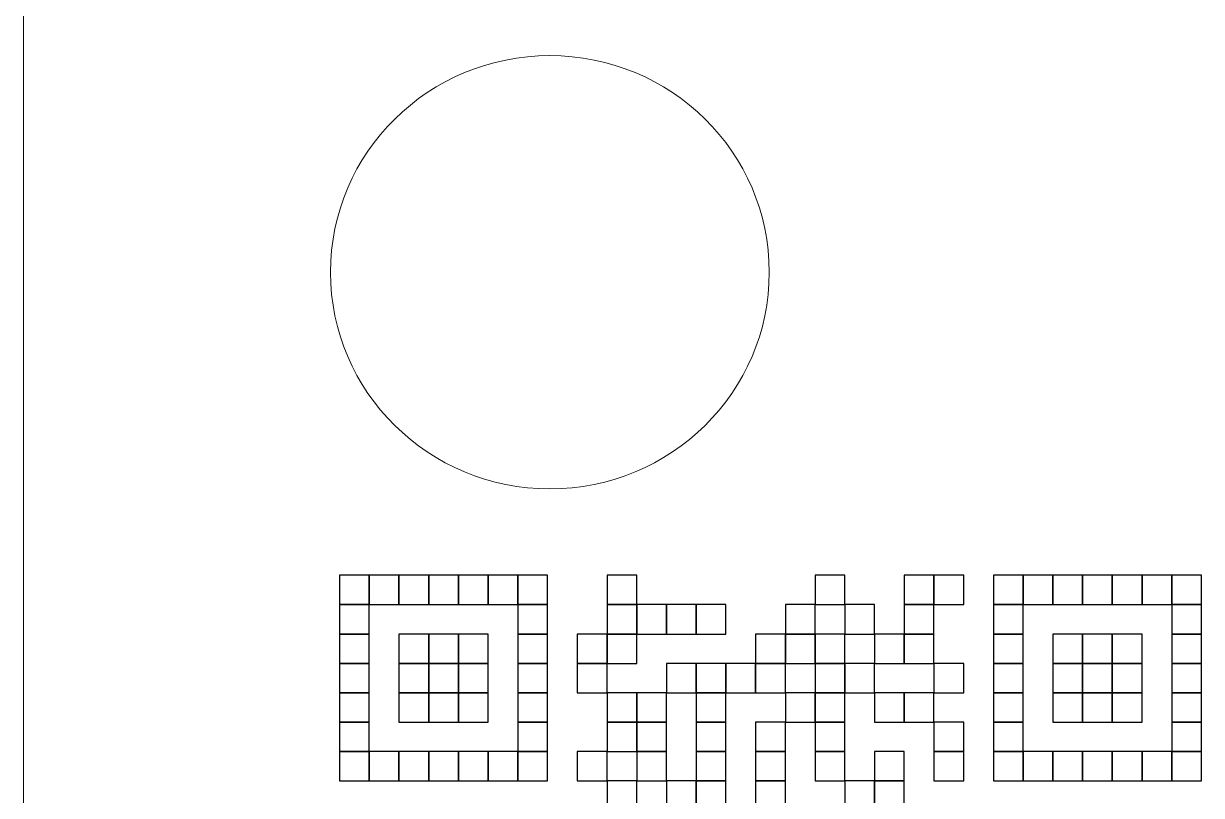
# Model space of a CAD drawing. Header units: millimetres. Extents: x -62 to 62, y -18 to 18.
# Drawn here: x -61.75 to -48.16, y -7.87 to 1.04 of the extents above; entities that cross this region are included whole.
import ezdxf
from ezdxf.lldxf.tags import DXFTag

# ---------------------------------------------------------------- set-up
doc = ezdxf.new("R2010")
doc.units = ezdxf.units.MM
doc.header["$MEASUREMENT"] = 0
doc.layers.add('Layer 1', color=7, linetype='Continuous')
tags = doc.linetypes.add('New Line32', pattern=[0.2, 0.1, -0.1]).pattern_tags.tags
tags[6:7] = [DXFTag(74, 4), DXFTag(75, 0), DXFTag(340, '0'), DXFTag(46, 1.0), DXFTag(50, 0.0), DXFTag(44, 0.0), DXFTag(45, 0.0)]
tags[4:5] = [DXFTag(74, 4), DXFTag(75, 0), DXFTag(340, '0'), DXFTag(46, 1.0), DXFTag(50, 0.0), DXFTag(44, 0.0), DXFTag(45, 0.0)]
tags = doc.linetypes.add('New Line44', pattern=[0.2, 0.1, -0.1]).pattern_tags.tags
tags[6:7] = [DXFTag(74, 4), DXFTag(75, 0), DXFTag(340, '0'), DXFTag(46, 1.0), DXFTag(50, 0.0), DXFTag(44, 0.0), DXFTag(45, 0.0)]
tags[4:5] = [DXFTag(74, 4), DXFTag(75, 0), DXFTag(340, '0'), DXFTag(46, 1.0), DXFTag(50, 0.0), DXFTag(44, 0.0), DXFTag(45, 0.0)]

msp = doc.modelspace()

# ---------------------------------------------------------------- linework, layer by layer
at = {"layer": 'Layer 1', "color": 1, "linetype": 'New Line44', "lineweight": 5}
msp.add_open_spline([(-61.7499, 7.673), (-61.7499, 7.673), (-61.7499, -17.0005), (-61.7499, -17.0005)], degree=3, dxfattribs=at)
at = {"layer": 'Layer 1', "color": 1, "linetype": 'New Line32', "lineweight": 5}
msp.add_open_spline([(-53.1436, -1.8274), (-53.1436, -0.4459), (-54.2771, 0.6738), (-55.6755, 0.6738), (-55.6755, 0.6738), (-57.0738, 0.6738), (-58.2074, -0.4459), (-58.2074, -1.8274), (-58.2074, -1.8274), (-58.2074, -3.2088), (-57.0738, -4.3286), (-55.6755, -4.3286), (-55.6755, -4.3286), (-54.2771, -4.3286), (-53.1436, -3.2088), (-53.1436, -1.8274)], degree=3, knots=[0, 0, 0, 0, 0.2, 0.2, 0.2, 0.2, 0.4, 0.4, 0.4, 0.4, 0.6, 0.6, 0.6, 0.6, 1, 1, 1, 1], dxfattribs=at)
at = {"layer": 'Layer 1'}
for points in [[(-58.1034, -5.3254), (-58.1034, -5.3254), (-57.7603, -5.3254), (-57.7603, -5.3254), (-57.7603, -5.3254), (-57.7603, -5.3254), (-57.7603, -5.6644), (-57.7603, -5.6644), (-57.7603, -5.6644), (-57.7603, -5.6644), (-58.1034, -5.6644), (-58.1034, -5.6644), (-58.1034, -5.6644), (-58.1034, -5.6644), (-58.1034, -5.3254), (-58.1034, -5.3254)], [(-57.7603, -5.3254), (-57.7603, -5.3254), (-57.4174, -5.3254), (-57.4174, -5.3254), (-57.4174, -5.3254), (-57.4174, -5.3254), (-57.4174, -5.6644), (-57.4174, -5.6644), (-57.4174, -5.6644), (-57.4174, -5.6644), (-57.7603, -5.6644), (-57.7603, -5.6644), (-57.7603, -5.6644), (-57.7603, -5.6644), (-57.7603, -5.3254), (-57.7603, -5.3254)], [(-57.4174, -5.3254), (-57.4174, -5.3254), (-57.0744, -5.3254), (-57.0744, -5.3254), (-57.0744, -5.3254), (-57.0744, -5.3254), (-57.0744, -5.6644), (-57.0744, -5.6644), (-57.0744, -5.6644), (-57.0744, -5.6644), (-57.4174, -5.6644), (-57.4174, -5.6644), (-57.4174, -5.6644), (-57.4174, -5.6644), (-57.4174, -5.3254), (-57.4174, -5.3254)], [(-57.0744, -5.3254), (-57.0744, -5.3254), (-56.7314, -5.3254), (-56.7314, -5.3254), (-56.7314, -5.3254), (-56.7314, -5.3254), (-56.7314, -5.6644), (-56.7314, -5.6644), (-56.7314, -5.6644), (-56.7314, -5.6644), (-57.0744, -5.6644), (-57.0744, -5.6644), (-57.0744, -5.6644), (-57.0744, -5.6644), (-57.0744, -5.3254), (-57.0744, -5.3254)], [(-56.7314, -5.3254), (-56.7314, -5.3254), (-56.3883, -5.3254), (-56.3883, -5.3254), (-56.3883, -5.3254), (-56.3883, -5.3254), (-56.3883, -5.6644), (-56.3883, -5.6644), (-56.3883, -5.6644), (-56.3883, -5.6644), (-56.7314, -5.6644), (-56.7314, -5.6644), (-56.7314, -5.6644), (-56.7314, -5.6644), (-56.7314, -5.3254), (-56.7314, -5.3254)], [(-56.3883, -5.3254), (-56.3883, -5.3254), (-56.0453, -5.3254), (-56.0453, -5.3254), (-56.0453, -5.3254), (-56.0453, -5.3254), (-56.0453, -5.6644), (-56.0453, -5.6644), (-56.0453, -5.6644), (-56.0453, -5.6644), (-56.3883, -5.6644), (-56.3883, -5.6644), (-56.3883, -5.6644), (-56.3883, -5.6644), (-56.3883, -5.3254), (-56.3883, -5.3254)], [(-56.0453, -5.3254), (-56.0453, -5.3254), (-55.7023, -5.3254), (-55.7023, -5.3254), (-55.7023, -5.3254), (-55.7023, -5.3254), (-55.7023, -5.6644), (-55.7023, -5.6644), (-55.7023, -5.6644), (-55.7023, -5.6644), (-56.0453, -5.6644), (-56.0453, -5.6644), (-56.0453, -5.6644), (-56.0453, -5.6644), (-56.0453, -5.3254), (-56.0453, -5.3254)], [(-55.0163, -5.3254), (-55.0163, -5.3254), (-54.6732, -5.3254), (-54.6732, -5.3254), (-54.6732, -5.3254), (-54.6732, -5.3254), (-54.6732, -5.6644), (-54.6732, -5.6644), (-54.6732, -5.6644), (-54.6732, -5.6644), (-55.0163, -5.6644), (-55.0163, -5.6644), (-55.0163, -5.6644), (-55.0163, -5.6644), (-55.0163, -5.3254), (-55.0163, -5.3254)], [(-52.6151, -5.3254), (-52.6151, -5.3254), (-52.2721, -5.3254), (-52.2721, -5.3254), (-52.2721, -5.3254), (-52.2721, -5.3254), (-52.2721, -5.6644), (-52.2721, -5.6644), (-52.2721, -5.6644), (-52.2721, -5.6644), (-52.6151, -5.6644), (-52.6151, -5.6644), (-52.6151, -5.6644), (-52.6151, -5.6644), (-52.6151, -5.3254), (-52.6151, -5.3254)], [(-51.5861, -5.3254), (-51.5861, -5.3254), (-51.2431, -5.3254), (-51.2431, -5.3254), (-51.2431, -5.3254), (-51.2431, -5.3254), (-51.2431, -5.6644), (-51.2431, -5.6644), (-51.2431, -5.6644), (-51.2431, -5.6644), (-51.5861, -5.6644), (-51.5861, -5.6644), (-51.5861, -5.6644), (-51.5861, -5.6644), (-51.5861, -5.3254), (-51.5861, -5.3254)], [(-51.2431, -5.3254), (-51.2431, -5.3254), (-50.9, -5.3254), (-50.9, -5.3254), (-50.9, -5.3254), (-50.9, -5.3254), (-50.9, -5.6644), (-50.9, -5.6644), (-50.9, -5.6644), (-50.9, -5.6644), (-51.2431, -5.6644), (-51.2431, -5.6644), (-51.2431, -5.6644), (-51.2431, -5.6644), (-51.2431, -5.3254), (-51.2431, -5.3254)], [(-50.5571, -5.3254), (-50.5571, -5.3254), (-50.214, -5.3254), (-50.214, -5.3254), (-50.214, -5.3254), (-50.214, -5.3254), (-50.214, -5.6644), (-50.214, -5.6644), (-50.214, -5.6644), (-50.214, -5.6644), (-50.5571, -5.6644), (-50.5571, -5.6644), (-50.5571, -5.6644), (-50.5571, -5.6644), (-50.5571, -5.3254), (-50.5571, -5.3254)], [(-50.214, -5.3254), (-50.214, -5.3254), (-49.8711, -5.3254), (-49.8711, -5.3254), (-49.8711, -5.3254), (-49.8711, -5.3254), (-49.8711, -5.6644), (-49.8711, -5.6644), (-49.8711, -5.6644), (-49.8711, -5.6644), (-50.214, -5.6644), (-50.214, -5.6644), (-50.214, -5.6644), (-50.214, -5.6644), (-50.214, -5.3254), (-50.214, -5.3254)], [(-49.8711, -5.3254), (-49.8711, -5.3254), (-49.5281, -5.3254), (-49.5281, -5.3254), (-49.5281, -5.3254), (-49.5281, -5.3254), (-49.5281, -5.6644), (-49.5281, -5.6644), (-49.5281, -5.6644), (-49.5281, -5.6644), (-49.8711, -5.6644), (-49.8711, -5.6644), (-49.8711, -5.6644), (-49.8711, -5.6644), (-49.8711, -5.3254), (-49.8711, -5.3254)], [(-49.5281, -5.3254), (-49.5281, -5.3254), (-49.185, -5.3254), (-49.185, -5.3254), (-49.185, -5.3254), (-49.185, -5.3254), (-49.185, -5.6644), (-49.185, -5.6644), (-49.185, -5.6644), (-49.185, -5.6644), (-49.5281, -5.6644), (-49.5281, -5.6644), (-49.5281, -5.6644), (-49.5281, -5.6644), (-49.5281, -5.3254), (-49.5281, -5.3254)], [(-49.185, -5.3254), (-49.185, -5.3254), (-48.842, -5.3254), (-48.842, -5.3254), (-48.842, -5.3254), (-48.842, -5.3254), (-48.842, -5.6644), (-48.842, -5.6644), (-48.842, -5.6644), (-48.842, -5.6644), (-49.185, -5.6644), (-49.185, -5.6644), (-49.185, -5.6644), (-49.185, -5.6644), (-49.185, -5.3254), (-49.185, -5.3254)], [(-48.842, -5.3254), (-48.842, -5.3254), (-48.499, -5.3254), (-48.499, -5.3254), (-48.499, -5.3254), (-48.499, -5.3254), (-48.499, -5.6644), (-48.499, -5.6644), (-48.499, -5.6644), (-48.499, -5.6644), (-48.842, -5.6644), (-48.842, -5.6644), (-48.842, -5.6644), (-48.842, -5.6644), (-48.842, -5.3254), (-48.842, -5.3254)], [(-48.499, -5.3254), (-48.499, -5.3254), (-48.156, -5.3254), (-48.156, -5.3254), (-48.156, -5.3254), (-48.156, -5.3254), (-48.156, -5.6644), (-48.156, -5.6644), (-48.156, -5.6644), (-48.156, -5.6644), (-48.499, -5.6644), (-48.499, -5.6644), (-48.499, -5.6644), (-48.499, -5.6644), (-48.499, -5.3254), (-48.499, -5.3254)], [(-58.1034, -5.6644), (-58.1034, -5.6644), (-57.7603, -5.6644), (-57.7603, -5.6644), (-57.7603, -5.6644), (-57.7603, -5.6644), (-57.7603, -6.0032), (-57.7603, -6.0032), (-57.7603, -6.0032), (-57.7603, -6.0032), (-58.1034, -6.0032), (-58.1034, -6.0032), (-58.1034, -6.0032), (-58.1034, -6.0032), (-58.1034, -5.6644), (-58.1034, -5.6644)], [(-56.0453, -5.6644), (-56.0453, -5.6644), (-55.7023, -5.6644), (-55.7023, -5.6644), (-55.7023, -5.6644), (-55.7023, -5.6644), (-55.7023, -6.0032), (-55.7023, -6.0032), (-55.7023, -6.0032), (-55.7023, -6.0032), (-56.0453, -6.0032), (-56.0453, -6.0032), (-56.0453, -6.0032), (-56.0453, -6.0032), (-56.0453, -5.6644), (-56.0453, -5.6644)], [(-55.0163, -5.6644), (-55.0163, -5.6644), (-54.6732, -5.6644), (-54.6732, -5.6644), (-54.6732, -5.6644), (-54.6732, -5.6644), (-54.6732, -6.0032), (-54.6732, -6.0032), (-54.6732, -6.0032), (-54.6732, -6.0032), (-55.0163, -6.0032), (-55.0163, -6.0032), (-55.0163, -6.0032), (-55.0163, -6.0032), (-55.0163, -5.6644), (-55.0163, -5.6644)], [(-54.6732, -5.6644), (-54.6732, -5.6644), (-54.3302, -5.6644), (-54.3302, -5.6644), (-54.3302, -5.6644), (-54.3302, -5.6644), (-54.3302, -6.0032), (-54.3302, -6.0032), (-54.3302, -6.0032), (-54.3302, -6.0032), (-54.6732, -6.0032), (-54.6732, -6.0032), (-54.6732, -6.0032), (-54.6732, -6.0032), (-54.6732, -5.6644), (-54.6732, -5.6644)], [(-54.3302, -5.6644), (-54.3302, -5.6644), (-53.9872, -5.6644), (-53.9872, -5.6644), (-53.9872, -5.6644), (-53.9872, -5.6644), (-53.9872, -6.0032), (-53.9872, -6.0032), (-53.9872, -6.0032), (-53.9872, -6.0032), (-54.3302, -6.0032), (-54.3302, -6.0032), (-54.3302, -6.0032), (-54.3302, -6.0032), (-54.3302, -5.6644), (-54.3302, -5.6644)], [(-53.9872, -5.6644), (-53.9872, -5.6644), (-53.6442, -5.6644), (-53.6442, -5.6644), (-53.6442, -5.6644), (-53.6442, -5.6644), (-53.6442, -6.0032), (-53.6442, -6.0032), (-53.6442, -6.0032), (-53.6442, -6.0032), (-53.9872, -6.0032), (-53.9872, -6.0032), (-53.9872, -6.0032), (-53.9872, -6.0032), (-53.9872, -5.6644), (-53.9872, -5.6644)], [(-52.9581, -5.6644), (-52.9581, -5.6644), (-52.6151, -5.6644), (-52.6151, -5.6644), (-52.6151, -5.6644), (-52.6151, -5.6644), (-52.6151, -6.0032), (-52.6151, -6.0032), (-52.6151, -6.0032), (-52.6151, -6.0032), (-52.9581, -6.0032), (-52.9581, -6.0032), (-52.9581, -6.0032), (-52.9581, -6.0032), (-52.9581, -5.6644), (-52.9581, -5.6644)], [(-52.2721, -5.6644), (-52.2721, -5.6644), (-51.9291, -5.6644), (-51.9291, -5.6644), (-51.9291, -5.6644), (-51.9291, -5.6644), (-51.9291, -6.0032), (-51.9291, -6.0032), (-51.9291, -6.0032), (-51.9291, -6.0032), (-52.2721, -6.0032), (-52.2721, -6.0032), (-52.2721, -6.0032), (-52.2721, -6.0032), (-52.2721, -5.6644), (-52.2721, -5.6644)], [(-51.5861, -5.6644), (-51.5861, -5.6644), (-51.2431, -5.6644), (-51.2431, -5.6644), (-51.2431, -5.6644), (-51.2431, -5.6644), (-51.2431, -6.0032), (-51.2431, -6.0032), (-51.2431, -6.0032), (-51.2431, -6.0032), (-51.5861, -6.0032), (-51.5861, -6.0032), (-51.5861, -6.0032), (-51.5861, -6.0032), (-51.5861, -5.6644), (-51.5861, -5.6644)], [(-50.5571, -5.6644), (-50.5571, -5.6644), (-50.214, -5.6644), (-50.214, -5.6644), (-50.214, -5.6644), (-50.214, -5.6644), (-50.214, -6.0032), (-50.214, -6.0032), (-50.214, -6.0032), (-50.214, -6.0032), (-50.5571, -6.0032), (-50.5571, -6.0032), (-50.5571, -6.0032), (-50.5571, -6.0032), (-50.5571, -5.6644), (-50.5571, -5.6644)], [(-48.499, -5.6644), (-48.499, -5.6644), (-48.156, -5.6644), (-48.156, -5.6644), (-48.156, -5.6644), (-48.156, -5.6644), (-48.156, -6.0032), (-48.156, -6.0032), (-48.156, -6.0032), (-48.156, -6.0032), (-48.499, -6.0032), (-48.499, -6.0032), (-48.499, -6.0032), (-48.499, -6.0032), (-48.499, -5.6644), (-48.499, -5.6644)], [(-58.1034, -6.0032), (-58.1034, -6.0032), (-57.7603, -6.0032), (-57.7603, -6.0032), (-57.7603, -6.0032), (-57.7603, -6.0032), (-57.7603, -6.3421), (-57.7603, -6.3421), (-57.7603, -6.3421), (-57.7603, -6.3421), (-58.1034, -6.3421), (-58.1034, -6.3421), (-58.1034, -6.3421), (-58.1034, -6.3421), (-58.1034, -6.0032), (-58.1034, -6.0032)], [(-57.4174, -6.0032), (-57.4174, -6.0032), (-57.0744, -6.0032), (-57.0744, -6.0032), (-57.0744, -6.0032), (-57.0744, -6.0032), (-57.0744, -6.3421), (-57.0744, -6.3421), (-57.0744, -6.3421), (-57.0744, -6.3421), (-57.4174, -6.3421), (-57.4174, -6.3421), (-57.4174, -6.3421), (-57.4174, -6.3421), (-57.4174, -6.0032), (-57.4174, -6.0032)], [(-57.0744, -6.0032), (-57.0744, -6.0032), (-56.7314, -6.0032), (-56.7314, -6.0032), (-56.7314, -6.0032), (-56.7314, -6.0032), (-56.7314, -6.3421), (-56.7314, -6.3421), (-56.7314, -6.3421), (-56.7314, -6.3421), (-57.0744, -6.3421), (-57.0744, -6.3421), (-57.0744, -6.3421), (-57.0744, -6.3421), (-57.0744, -6.0032), (-57.0744, -6.0032)], [(-56.7314, -6.0032), (-56.7314, -6.0032), (-56.3883, -6.0032), (-56.3883, -6.0032), (-56.3883, -6.0032), (-56.3883, -6.0032), (-56.3883, -6.3421), (-56.3883, -6.3421), (-56.3883, -6.3421), (-56.3883, -6.3421), (-56.7314, -6.3421), (-56.7314, -6.3421), (-56.7314, -6.3421), (-56.7314, -6.3421), (-56.7314, -6.0032), (-56.7314, -6.0032)], [(-56.0453, -6.0032), (-56.0453, -6.0032), (-55.7023, -6.0032), (-55.7023, -6.0032), (-55.7023, -6.0032), (-55.7023, -6.0032), (-55.7023, -6.3421), (-55.7023, -6.3421), (-55.7023, -6.3421), (-55.7023, -6.3421), (-56.0453, -6.3421), (-56.0453, -6.3421), (-56.0453, -6.3421), (-56.0453, -6.3421), (-56.0453, -6.0032), (-56.0453, -6.0032)], [(-55.3593, -6.0032), (-55.3593, -6.0032), (-55.0163, -6.0032), (-55.0163, -6.0032), (-55.0163, -6.0032), (-55.0163, -6.0032), (-55.0163, -6.3421), (-55.0163, -6.3421), (-55.0163, -6.3421), (-55.0163, -6.3421), (-55.3593, -6.3421), (-55.3593, -6.3421), (-55.3593, -6.3421), (-55.3593, -6.3421), (-55.3593, -6.0032), (-55.3593, -6.0032)], [(-55.0163, -6.0032), (-55.0163, -6.0032), (-54.6732, -6.0032), (-54.6732, -6.0032), (-54.6732, -6.0032), (-54.6732, -6.0032), (-54.6732, -6.3421), (-54.6732, -6.3421), (-54.6732, -6.3421), (-54.6732, -6.3421), (-55.0163, -6.3421), (-55.0163, -6.3421), (-55.0163, -6.3421), (-55.0163, -6.3421), (-55.0163, -6.0032), (-55.0163, -6.0032)], [(-53.3012, -6.0032), (-53.3012, -6.0032), (-52.9581, -6.0032), (-52.9581, -6.0032), (-52.9581, -6.0032), (-52.9581, -6.0032), (-52.9581, -6.3421), (-52.9581, -6.3421), (-52.9581, -6.3421), (-52.9581, -6.3421), (-53.3012, -6.3421), (-53.3012, -6.3421), (-53.3012, -6.3421), (-53.3012, -6.3421), (-53.3012, -6.0032), (-53.3012, -6.0032)], [(-52.9581, -6.0032), (-52.9581, -6.0032), (-52.6151, -6.0032), (-52.6151, -6.0032), (-52.6151, -6.0032), (-52.6151, -6.0032), (-52.6151, -6.3421), (-52.6151, -6.3421), (-52.6151, -6.3421), (-52.6151, -6.3421), (-52.9581, -6.3421), (-52.9581, -6.3421), (-52.9581, -6.3421), (-52.9581, -6.3421), (-52.9581, -6.0032), (-52.9581, -6.0032)], [(-52.6151, -6.0032), (-52.6151, -6.0032), (-52.2721, -6.0032), (-52.2721, -6.0032), (-52.2721, -6.0032), (-52.2721, -6.0032), (-52.2721, -6.3421), (-52.2721, -6.3421), (-52.2721, -6.3421), (-52.2721, -6.3421), (-52.6151, -6.3421), (-52.6151, -6.3421), (-52.6151, -6.3421), (-52.6151, -6.3421), (-52.6151, -6.0032), (-52.6151, -6.0032)], [(-51.9291, -6.0032), (-51.9291, -6.0032), (-51.5861, -6.0032), (-51.5861, -6.0032), (-51.5861, -6.0032), (-51.5861, -6.0032), (-51.5861, -6.3421), (-51.5861, -6.3421), (-51.5861, -6.3421), (-51.5861, -6.3421), (-51.9291, -6.3421), (-51.9291, -6.3421), (-51.9291, -6.3421), (-51.9291, -6.3421), (-51.9291, -6.0032), (-51.9291, -6.0032)], [(-51.5861, -6.0032), (-51.5861, -6.0032), (-51.2431, -6.0032), (-51.2431, -6.0032), (-51.2431, -6.0032), (-51.2431, -6.0032), (-51.2431, -6.3421), (-51.2431, -6.3421), (-51.2431, -6.3421), (-51.2431, -6.3421), (-51.5861, -6.3421), (-51.5861, -6.3421), (-51.5861, -6.3421), (-51.5861, -6.3421), (-51.5861, -6.0032), (-51.5861, -6.0032)], [(-50.5571, -6.0032), (-50.5571, -6.0032), (-50.214, -6.0032), (-50.214, -6.0032), (-50.214, -6.0032), (-50.214, -6.0032), (-50.214, -6.3421), (-50.214, -6.3421), (-50.214, -6.3421), (-50.214, -6.3421), (-50.5571, -6.3421), (-50.5571, -6.3421), (-50.5571, -6.3421), (-50.5571, -6.3421), (-50.5571, -6.0032), (-50.5571, -6.0032)], [(-49.8711, -6.0032), (-49.8711, -6.0032), (-49.5281, -6.0032), (-49.5281, -6.0032), (-49.5281, -6.0032), (-49.5281, -6.0032), (-49.5281, -6.3421), (-49.5281, -6.3421), (-49.5281, -6.3421), (-49.5281, -6.3421), (-49.8711, -6.3421), (-49.8711, -6.3421), (-49.8711, -6.3421), (-49.8711, -6.3421), (-49.8711, -6.0032), (-49.8711, -6.0032)], [(-49.5281, -6.0032), (-49.5281, -6.0032), (-49.185, -6.0032), (-49.185, -6.0032), (-49.185, -6.0032), (-49.185, -6.0032), (-49.185, -6.3421), (-49.185, -6.3421), (-49.185, -6.3421), (-49.185, -6.3421), (-49.5281, -6.3421), (-49.5281, -6.3421), (-49.5281, -6.3421), (-49.5281, -6.3421), (-49.5281, -6.0032), (-49.5281, -6.0032)], [(-49.185, -6.0032), (-49.185, -6.0032), (-48.842, -6.0032), (-48.842, -6.0032), (-48.842, -6.0032), (-48.842, -6.0032), (-48.842, -6.3421), (-48.842, -6.3421), (-48.842, -6.3421), (-48.842, -6.3421), (-49.185, -6.3421), (-49.185, -6.3421), (-49.185, -6.3421), (-49.185, -6.3421), (-49.185, -6.0032), (-49.185, -6.0032)], [(-48.499, -6.0032), (-48.499, -6.0032), (-48.156, -6.0032), (-48.156, -6.0032), (-48.156, -6.0032), (-48.156, -6.0032), (-48.156, -6.3421), (-48.156, -6.3421), (-48.156, -6.3421), (-48.156, -6.3421), (-48.499, -6.3421), (-48.499, -6.3421), (-48.499, -6.3421), (-48.499, -6.3421), (-48.499, -6.0032), (-48.499, -6.0032)], [(-58.1034, -6.3421), (-58.1034, -6.3421), (-57.7603, -6.3421), (-57.7603, -6.3421), (-57.7603, -6.3421), (-57.7603, -6.3421), (-57.7603, -6.6809), (-57.7603, -6.6809), (-57.7603, -6.6809), (-57.7603, -6.6809), (-58.1034, -6.6809), (-58.1034, -6.6809), (-58.1034, -6.6809), (-58.1034, -6.6809), (-58.1034, -6.3421), (-58.1034, -6.3421)], [(-57.4174, -6.3421), (-57.4174, -6.3421), (-57.0744, -6.3421), (-57.0744, -6.3421), (-57.0744, -6.3421), (-57.0744, -6.3421), (-57.0744, -6.6809), (-57.0744, -6.6809), (-57.0744, -6.6809), (-57.0744, -6.6809), (-57.4174, -6.6809), (-57.4174, -6.6809), (-57.4174, -6.6809), (-57.4174, -6.6809), (-57.4174, -6.3421), (-57.4174, -6.3421)], [(-57.0744, -6.3421), (-57.0744, -6.3421), (-56.7314, -6.3421), (-56.7314, -6.3421), (-56.7314, -6.3421), (-56.7314, -6.3421), (-56.7314, -6.6809), (-56.7314, -6.6809), (-56.7314, -6.6809), (-56.7314, -6.6809), (-57.0744, -6.6809), (-57.0744, -6.6809), (-57.0744, -6.6809), (-57.0744, -6.6809), (-57.0744, -6.3421), (-57.0744, -6.3421)], [(-56.7314, -6.3421), (-56.7314, -6.3421), (-56.3883, -6.3421), (-56.3883, -6.3421), (-56.3883, -6.3421), (-56.3883, -6.3421), (-56.3883, -6.6809), (-56.3883, -6.6809), (-56.3883, -6.6809), (-56.3883, -6.6809), (-56.7314, -6.6809), (-56.7314, -6.6809), (-56.7314, -6.6809), (-56.7314, -6.6809), (-56.7314, -6.3421), (-56.7314, -6.3421)], [(-56.0453, -6.3421), (-56.0453, -6.3421), (-55.7023, -6.3421), (-55.7023, -6.3421), (-55.7023, -6.3421), (-55.7023, -6.3421), (-55.7023, -6.6809), (-55.7023, -6.6809), (-55.7023, -6.6809), (-55.7023, -6.6809), (-56.0453, -6.6809), (-56.0453, -6.6809), (-56.0453, -6.6809), (-56.0453, -6.6809), (-56.0453, -6.3421), (-56.0453, -6.3421)], [(-55.3593, -6.3421), (-55.3593, -6.3421), (-55.0163, -6.3421), (-55.0163, -6.3421), (-55.0163, -6.3421), (-55.0163, -6.3421), (-55.0163, -6.6809), (-55.0163, -6.6809), (-55.0163, -6.6809), (-55.0163, -6.6809), (-55.3593, -6.6809), (-55.3593, -6.6809), (-55.3593, -6.6809), (-55.3593, -6.6809), (-55.3593, -6.3421), (-55.3593, -6.3421)], [(-54.3302, -6.3421), (-54.3302, -6.3421), (-53.9872, -6.3421), (-53.9872, -6.3421), (-53.9872, -6.3421), (-53.9872, -6.3421), (-53.9872, -6.6809), (-53.9872, -6.6809), (-53.9872, -6.6809), (-53.9872, -6.6809), (-54.3302, -6.6809), (-54.3302, -6.6809), (-54.3302, -6.6809), (-54.3302, -6.6809), (-54.3302, -6.3421), (-54.3302, -6.3421)], [(-53.9872, -6.3421), (-53.9872, -6.3421), (-53.6442, -6.3421), (-53.6442, -6.3421), (-53.6442, -6.3421), (-53.6442, -6.3421), (-53.6442, -6.6809), (-53.6442, -6.6809), (-53.6442, -6.6809), (-53.6442, -6.6809), (-53.9872, -6.6809), (-53.9872, -6.6809), (-53.9872, -6.6809), (-53.9872, -6.6809), (-53.9872, -6.3421), (-53.9872, -6.3421)], [(-53.6442, -6.3421), (-53.6442, -6.3421), (-53.3012, -6.3421), (-53.3012, -6.3421), (-53.3012, -6.3421), (-53.3012, -6.3421), (-53.3012, -6.6809), (-53.3012, -6.6809), (-53.3012, -6.6809), (-53.3012, -6.6809), (-53.6442, -6.6809), (-53.6442, -6.6809), (-53.6442, -6.6809), (-53.6442, -6.6809), (-53.6442, -6.3421), (-53.6442, -6.3421)], [(-53.3012, -6.3421), (-53.3012, -6.3421), (-52.9581, -6.3421), (-52.9581, -6.3421), (-52.9581, -6.3421), (-52.9581, -6.3421), (-52.9581, -6.6809), (-52.9581, -6.6809), (-52.9581, -6.6809), (-52.9581, -6.6809), (-53.3012, -6.6809), (-53.3012, -6.6809), (-53.3012, -6.6809), (-53.3012, -6.6809), (-53.3012, -6.3421), (-53.3012, -6.3421)], [(-52.6151, -6.3421), (-52.6151, -6.3421), (-52.2721, -6.3421), (-52.2721, -6.3421), (-52.2721, -6.3421), (-52.2721, -6.3421), (-52.2721, -6.6809), (-52.2721, -6.6809), (-52.2721, -6.6809), (-52.2721, -6.6809), (-52.6151, -6.6809), (-52.6151, -6.6809), (-52.6151, -6.6809), (-52.6151, -6.6809), (-52.6151, -6.3421), (-52.6151, -6.3421)], [(-52.2721, -6.3421), (-52.2721, -6.3421), (-51.9291, -6.3421), (-51.9291, -6.3421), (-51.9291, -6.3421), (-51.9291, -6.3421), (-51.9291, -6.6809), (-51.9291, -6.6809), (-51.9291, -6.6809), (-51.9291, -6.6809), (-52.2721, -6.6809), (-52.2721, -6.6809), (-52.2721, -6.6809), (-52.2721, -6.6809), (-52.2721, -6.3421), (-52.2721, -6.3421)], [(-51.2431, -6.3421), (-51.2431, -6.3421), (-50.9, -6.3421), (-50.9, -6.3421), (-50.9, -6.3421), (-50.9, -6.3421), (-50.9, -6.6809), (-50.9, -6.6809), (-50.9, -6.6809), (-50.9, -6.6809), (-51.2431, -6.6809), (-51.2431, -6.6809), (-51.2431, -6.6809), (-51.2431, -6.6809), (-51.2431, -6.3421), (-51.2431, -6.3421)], [(-50.5571, -6.3421), (-50.5571, -6.3421), (-50.214, -6.3421), (-50.214, -6.3421), (-50.214, -6.3421), (-50.214, -6.3421), (-50.214, -6.6809), (-50.214, -6.6809), (-50.214, -6.6809), (-50.214, -6.6809), (-50.5571, -6.6809), (-50.5571, -6.6809), (-50.5571, -6.6809), (-50.5571, -6.6809), (-50.5571, -6.3421), (-50.5571, -6.3421)], [(-49.8711, -6.3421), (-49.8711, -6.3421), (-49.5281, -6.3421), (-49.5281, -6.3421), (-49.5281, -6.3421), (-49.5281, -6.3421), (-49.5281, -6.6809), (-49.5281, -6.6809), (-49.5281, -6.6809), (-49.5281, -6.6809), (-49.8711, -6.6809), (-49.8711, -6.6809), (-49.8711, -6.6809), (-49.8711, -6.6809), (-49.8711, -6.3421), (-49.8711, -6.3421)], [(-49.5281, -6.3421), (-49.5281, -6.3421), (-49.185, -6.3421), (-49.185, -6.3421), (-49.185, -6.3421), (-49.185, -6.3421), (-49.185, -6.6809), (-49.185, -6.6809), (-49.185, -6.6809), (-49.185, -6.6809), (-49.5281, -6.6809), (-49.5281, -6.6809), (-49.5281, -6.6809), (-49.5281, -6.6809), (-49.5281, -6.3421), (-49.5281, -6.3421)], [(-49.185, -6.3421), (-49.185, -6.3421), (-48.842, -6.3421), (-48.842, -6.3421), (-48.842, -6.3421), (-48.842, -6.3421), (-48.842, -6.6809), (-48.842, -6.6809), (-48.842, -6.6809), (-48.842, -6.6809), (-49.185, -6.6809), (-49.185, -6.6809), (-49.185, -6.6809), (-49.185, -6.6809), (-49.185, -6.3421), (-49.185, -6.3421)], [(-48.499, -6.3421), (-48.499, -6.3421), (-48.156, -6.3421), (-48.156, -6.3421), (-48.156, -6.3421), (-48.156, -6.3421), (-48.156, -6.6809), (-48.156, -6.6809), (-48.156, -6.6809), (-48.156, -6.6809), (-48.499, -6.6809), (-48.499, -6.6809), (-48.499, -6.6809), (-48.499, -6.6809), (-48.499, -6.3421), (-48.499, -6.3421)], [(-58.1034, -6.6809), (-58.1034, -6.6809), (-57.7603, -6.6809), (-57.7603, -6.6809), (-57.7603, -6.6809), (-57.7603, -6.6809), (-57.7603, -7.0197), (-57.7603, -7.0197), (-57.7603, -7.0197), (-57.7603, -7.0197), (-58.1034, -7.0197), (-58.1034, -7.0197), (-58.1034, -7.0197), (-58.1034, -7.0197), (-58.1034, -6.6809), (-58.1034, -6.6809)], [(-57.4174, -6.6809), (-57.4174, -6.6809), (-57.0744, -6.6809), (-57.0744, -6.6809), (-57.0744, -6.6809), (-57.0744, -6.6809), (-57.0744, -7.0197), (-57.0744, -7.0197), (-57.0744, -7.0197), (-57.0744, -7.0197), (-57.4174, -7.0197), (-57.4174, -7.0197), (-57.4174, -7.0197), (-57.4174, -7.0197), (-57.4174, -6.6809), (-57.4174, -6.6809)], [(-57.0744, -6.6809), (-57.0744, -6.6809), (-56.7314, -6.6809), (-56.7314, -6.6809), (-56.7314, -6.6809), (-56.7314, -6.6809), (-56.7314, -7.0197), (-56.7314, -7.0197), (-56.7314, -7.0197), (-56.7314, -7.0197), (-57.0744, -7.0197), (-57.0744, -7.0197), (-57.0744, -7.0197), (-57.0744, -7.0197), (-57.0744, -6.6809), (-57.0744, -6.6809)], [(-56.7314, -6.6809), (-56.7314, -6.6809), (-56.3883, -6.6809), (-56.3883, -6.6809), (-56.3883, -6.6809), (-56.3883, -6.6809), (-56.3883, -7.0197), (-56.3883, -7.0197), (-56.3883, -7.0197), (-56.3883, -7.0197), (-56.7314, -7.0197), (-56.7314, -7.0197), (-56.7314, -7.0197), (-56.7314, -7.0197), (-56.7314, -6.6809), (-56.7314, -6.6809)], [(-56.0453, -6.6809), (-56.0453, -6.6809), (-55.7023, -6.6809), (-55.7023, -6.6809), (-55.7023, -6.6809), (-55.7023, -6.6809), (-55.7023, -7.0197), (-55.7023, -7.0197), (-55.7023, -7.0197), (-55.7023, -7.0197), (-56.0453, -7.0197), (-56.0453, -7.0197), (-56.0453, -7.0197), (-56.0453, -7.0197), (-56.0453, -6.6809), (-56.0453, -6.6809)], [(-55.0163, -6.6809), (-55.0163, -6.6809), (-54.6732, -6.6809), (-54.6732, -6.6809), (-54.6732, -6.6809), (-54.6732, -6.6809), (-54.6732, -7.0197), (-54.6732, -7.0197), (-54.6732, -7.0197), (-54.6732, -7.0197), (-55.0163, -7.0197), (-55.0163, -7.0197), (-55.0163, -7.0197), (-55.0163, -7.0197), (-55.0163, -6.6809), (-55.0163, -6.6809)], [(-54.6732, -6.6809), (-54.6732, -6.6809), (-54.3302, -6.6809), (-54.3302, -6.6809), (-54.3302, -6.6809), (-54.3302, -6.6809), (-54.3302, -7.0197), (-54.3302, -7.0197), (-54.3302, -7.0197), (-54.3302, -7.0197), (-54.6732, -7.0197), (-54.6732, -7.0197), (-54.6732, -7.0197), (-54.6732, -7.0197), (-54.6732, -6.6809), (-54.6732, -6.6809)], [(-53.9872, -6.6809), (-53.9872, -6.6809), (-53.6442, -6.6809), (-53.6442, -6.6809), (-53.6442, -6.6809), (-53.6442, -6.6809), (-53.6442, -7.0197), (-53.6442, -7.0197), (-53.6442, -7.0197), (-53.6442, -7.0197), (-53.9872, -7.0197), (-53.9872, -7.0197), (-53.9872, -7.0197), (-53.9872, -7.0197), (-53.9872, -6.6809), (-53.9872, -6.6809)], [(-52.9581, -6.6809), (-52.9581, -6.6809), (-52.6151, -6.6809), (-52.6151, -6.6809), (-52.6151, -6.6809), (-52.6151, -6.6809), (-52.6151, -7.0197), (-52.6151, -7.0197), (-52.6151, -7.0197), (-52.6151, -7.0197), (-52.9581, -7.0197), (-52.9581, -7.0197), (-52.9581, -7.0197), (-52.9581, -7.0197), (-52.9581, -6.6809), (-52.9581, -6.6809)], [(-52.6151, -6.6809), (-52.6151, -6.6809), (-52.2721, -6.6809), (-52.2721, -6.6809), (-52.2721, -6.6809), (-52.2721, -6.6809), (-52.2721, -7.0197), (-52.2721, -7.0197), (-52.2721, -7.0197), (-52.2721, -7.0197), (-52.6151, -7.0197), (-52.6151, -7.0197), (-52.6151, -7.0197), (-52.6151, -7.0197), (-52.6151, -6.6809), (-52.6151, -6.6809)], [(-51.9291, -6.6809), (-51.9291, -6.6809), (-51.5861, -6.6809), (-51.5861, -6.6809), (-51.5861, -6.6809), (-51.5861, -6.6809), (-51.5861, -7.0197), (-51.5861, -7.0197), (-51.5861, -7.0197), (-51.5861, -7.0197), (-51.9291, -7.0197), (-51.9291, -7.0197), (-51.9291, -7.0197), (-51.9291, -7.0197), (-51.9291, -6.6809), (-51.9291, -6.6809)], [(-51.5861, -6.6809), (-51.5861, -6.6809), (-51.2431, -6.6809), (-51.2431, -6.6809), (-51.2431, -6.6809), (-51.2431, -6.6809), (-51.2431, -7.0197), (-51.2431, -7.0197), (-51.2431, -7.0197), (-51.2431, -7.0197), (-51.5861, -7.0197), (-51.5861, -7.0197), (-51.5861, -7.0197), (-51.5861, -7.0197), (-51.5861, -6.6809), (-51.5861, -6.6809)], [(-50.5571, -6.6809), (-50.5571, -6.6809), (-50.214, -6.6809), (-50.214, -6.6809), (-50.214, -6.6809), (-50.214, -6.6809), (-50.214, -7.0197), (-50.214, -7.0197), (-50.214, -7.0197), (-50.214, -7.0197), (-50.5571, -7.0197), (-50.5571, -7.0197), (-50.5571, -7.0197), (-50.5571, -7.0197), (-50.5571, -6.6809), (-50.5571, -6.6809)], [(-49.8711, -6.6809), (-49.8711, -6.6809), (-49.5281, -6.6809), (-49.5281, -6.6809), (-49.5281, -6.6809), (-49.5281, -6.6809), (-49.5281, -7.0197), (-49.5281, -7.0197), (-49.5281, -7.0197), (-49.5281, -7.0197), (-49.8711, -7.0197), (-49.8711, -7.0197), (-49.8711, -7.0197), (-49.8711, -7.0197), (-49.8711, -6.6809), (-49.8711, -6.6809)], [(-49.5281, -6.6809), (-49.5281, -6.6809), (-49.185, -6.6809), (-49.185, -6.6809), (-49.185, -6.6809), (-49.185, -6.6809), (-49.185, -7.0197), (-49.185, -7.0197), (-49.185, -7.0197), (-49.185, -7.0197), (-49.5281, -7.0197), (-49.5281, -7.0197), (-49.5281, -7.0197), (-49.5281, -7.0197), (-49.5281, -6.6809), (-49.5281, -6.6809)], [(-49.185, -6.6809), (-49.185, -6.6809), (-48.842, -6.6809), (-48.842, -6.6809), (-48.842, -6.6809), (-48.842, -6.6809), (-48.842, -7.0197), (-48.842, -7.0197), (-48.842, -7.0197), (-48.842, -7.0197), (-49.185, -7.0197), (-49.185, -7.0197), (-49.185, -7.0197), (-49.185, -7.0197), (-49.185, -6.6809), (-49.185, -6.6809)], [(-48.499, -6.6809), (-48.499, -6.6809), (-48.156, -6.6809), (-48.156, -6.6809), (-48.156, -6.6809), (-48.156, -6.6809), (-48.156, -7.0197), (-48.156, -7.0197), (-48.156, -7.0197), (-48.156, -7.0197), (-48.499, -7.0197), (-48.499, -7.0197), (-48.499, -7.0197), (-48.499, -7.0197), (-48.499, -6.6809), (-48.499, -6.6809)], [(-58.1034, -7.0197), (-58.1034, -7.0197), (-57.7603, -7.0197), (-57.7603, -7.0197), (-57.7603, -7.0197), (-57.7603, -7.0197), (-57.7603, -7.3586), (-57.7603, -7.3586), (-57.7603, -7.3586), (-57.7603, -7.3586), (-58.1034, -7.3586), (-58.1034, -7.3586), (-58.1034, -7.3586), (-58.1034, -7.3586), (-58.1034, -7.0197), (-58.1034, -7.0197)], [(-56.0453, -7.0197), (-56.0453, -7.0197), (-55.7023, -7.0197), (-55.7023, -7.0197), (-55.7023, -7.0197), (-55.7023, -7.0197), (-55.7023, -7.3586), (-55.7023, -7.3586), (-55.7023, -7.3586), (-55.7023, -7.3586), (-56.0453, -7.3586), (-56.0453, -7.3586), (-56.0453, -7.3586), (-56.0453, -7.3586), (-56.0453, -7.0197), (-56.0453, -7.0197)], [(-55.0163, -7.0197), (-55.0163, -7.0197), (-54.6732, -7.0197), (-54.6732, -7.0197), (-54.6732, -7.0197), (-54.6732, -7.0197), (-54.6732, -7.3586), (-54.6732, -7.3586), (-54.6732, -7.3586), (-54.6732, -7.3586), (-55.0163, -7.3586), (-55.0163, -7.3586), (-55.0163, -7.3586), (-55.0163, -7.3586), (-55.0163, -7.0197), (-55.0163, -7.0197)], [(-54.6732, -7.0197), (-54.6732, -7.0197), (-54.3302, -7.0197), (-54.3302, -7.0197), (-54.3302, -7.0197), (-54.3302, -7.0197), (-54.3302, -7.3586), (-54.3302, -7.3586), (-54.3302, -7.3586), (-54.3302, -7.3586), (-54.6732, -7.3586), (-54.6732, -7.3586), (-54.6732, -7.3586), (-54.6732, -7.3586), (-54.6732, -7.0197), (-54.6732, -7.0197)], [(-53.9872, -7.0197), (-53.9872, -7.0197), (-53.6442, -7.0197), (-53.6442, -7.0197), (-53.6442, -7.0197), (-53.6442, -7.0197), (-53.6442, -7.3586), (-53.6442, -7.3586), (-53.6442, -7.3586), (-53.6442, -7.3586), (-53.9872, -7.3586), (-53.9872, -7.3586), (-53.9872, -7.3586), (-53.9872, -7.3586), (-53.9872, -7.0197), (-53.9872, -7.0197)], [(-53.3012, -7.0197), (-53.3012, -7.0197), (-52.9581, -7.0197), (-52.9581, -7.0197), (-52.9581, -7.0197), (-52.9581, -7.0197), (-52.9581, -7.3586), (-52.9581, -7.3586), (-52.9581, -7.3586), (-52.9581, -7.3586), (-53.3012, -7.3586), (-53.3012, -7.3586), (-53.3012, -7.3586), (-53.3012, -7.3586), (-53.3012, -7.0197), (-53.3012, -7.0197)], [(-52.6151, -7.0197), (-52.6151, -7.0197), (-52.2721, -7.0197), (-52.2721, -7.0197), (-52.2721, -7.0197), (-52.2721, -7.0197), (-52.2721, -7.3586), (-52.2721, -7.3586), (-52.2721, -7.3586), (-52.2721, -7.3586), (-52.6151, -7.3586), (-52.6151, -7.3586), (-52.6151, -7.3586), (-52.6151, -7.3586), (-52.6151, -7.0197), (-52.6151, -7.0197)], [(-51.2431, -7.0197), (-51.2431, -7.0197), (-50.9, -7.0197), (-50.9, -7.0197), (-50.9, -7.0197), (-50.9, -7.0197), (-50.9, -7.3586), (-50.9, -7.3586), (-50.9, -7.3586), (-50.9, -7.3586), (-51.2431, -7.3586), (-51.2431, -7.3586), (-51.2431, -7.3586), (-51.2431, -7.3586), (-51.2431, -7.0197), (-51.2431, -7.0197)], [(-50.5571, -7.0197), (-50.5571, -7.0197), (-50.214, -7.0197), (-50.214, -7.0197), (-50.214, -7.0197), (-50.214, -7.0197), (-50.214, -7.3586), (-50.214, -7.3586), (-50.214, -7.3586), (-50.214, -7.3586), (-50.5571, -7.3586), (-50.5571, -7.3586), (-50.5571, -7.3586), (-50.5571, -7.3586), (-50.5571, -7.0197), (-50.5571, -7.0197)], [(-48.499, -7.0197), (-48.499, -7.0197), (-48.156, -7.0197), (-48.156, -7.0197), (-48.156, -7.0197), (-48.156, -7.0197), (-48.156, -7.3586), (-48.156, -7.3586), (-48.156, -7.3586), (-48.156, -7.3586), (-48.499, -7.3586), (-48.499, -7.3586), (-48.499, -7.3586), (-48.499, -7.3586), (-48.499, -7.0197), (-48.499, -7.0197)], [(-58.1034, -7.3586), (-58.1034, -7.3586), (-57.7603, -7.3586), (-57.7603, -7.3586), (-57.7603, -7.3586), (-57.7603, -7.3586), (-57.7603, -7.6975), (-57.7603, -7.6975), (-57.7603, -7.6975), (-57.7603, -7.6975), (-58.1034, -7.6975), (-58.1034, -7.6975), (-58.1034, -7.6975), (-58.1034, -7.6975), (-58.1034, -7.3586), (-58.1034, -7.3586)], [(-57.7603, -7.3586), (-57.7603, -7.3586), (-57.4174, -7.3586), (-57.4174, -7.3586), (-57.4174, -7.3586), (-57.4174, -7.3586), (-57.4174, -7.6975), (-57.4174, -7.6975), (-57.4174, -7.6975), (-57.4174, -7.6975), (-57.7603, -7.6975), (-57.7603, -7.6975), (-57.7603, -7.6975), (-57.7603, -7.6975), (-57.7603, -7.3586), (-57.7603, -7.3586)], [(-57.4174, -7.3586), (-57.4174, -7.3586), (-57.0744, -7.3586), (-57.0744, -7.3586), (-57.0744, -7.3586), (-57.0744, -7.3586), (-57.0744, -7.6975), (-57.0744, -7.6975), (-57.0744, -7.6975), (-57.0744, -7.6975), (-57.4174, -7.6975), (-57.4174, -7.6975), (-57.4174, -7.6975), (-57.4174, -7.6975), (-57.4174, -7.3586), (-57.4174, -7.3586)], [(-57.0744, -7.3586), (-57.0744, -7.3586), (-56.7314, -7.3586), (-56.7314, -7.3586), (-56.7314, -7.3586), (-56.7314, -7.3586), (-56.7314, -7.6975), (-56.7314, -7.6975), (-56.7314, -7.6975), (-56.7314, -7.6975), (-57.0744, -7.6975), (-57.0744, -7.6975), (-57.0744, -7.6975), (-57.0744, -7.6975), (-57.0744, -7.3586), (-57.0744, -7.3586)], [(-56.7314, -7.3586), (-56.7314, -7.3586), (-56.3883, -7.3586), (-56.3883, -7.3586), (-56.3883, -7.3586), (-56.3883, -7.3586), (-56.3883, -7.6975), (-56.3883, -7.6975), (-56.3883, -7.6975), (-56.3883, -7.6975), (-56.7314, -7.6975), (-56.7314, -7.6975), (-56.7314, -7.6975), (-56.7314, -7.6975), (-56.7314, -7.3586), (-56.7314, -7.3586)], [(-56.3883, -7.3586), (-56.3883, -7.3586), (-56.0453, -7.3586), (-56.0453, -7.3586), (-56.0453, -7.3586), (-56.0453, -7.3586), (-56.0453, -7.6975), (-56.0453, -7.6975), (-56.0453, -7.6975), (-56.0453, -7.6975), (-56.3883, -7.6975), (-56.3883, -7.6975), (-56.3883, -7.6975), (-56.3883, -7.6975), (-56.3883, -7.3586), (-56.3883, -7.3586)], [(-56.0453, -7.3586), (-56.0453, -7.3586), (-55.7023, -7.3586), (-55.7023, -7.3586), (-55.7023, -7.3586), (-55.7023, -7.3586), (-55.7023, -7.6975), (-55.7023, -7.6975), (-55.7023, -7.6975), (-55.7023, -7.6975), (-56.0453, -7.6975), (-56.0453, -7.6975), (-56.0453, -7.6975), (-56.0453, -7.6975), (-56.0453, -7.3586), (-56.0453, -7.3586)], [(-55.3593, -7.3586), (-55.3593, -7.3586), (-55.0163, -7.3586), (-55.0163, -7.3586), (-55.0163, -7.3586), (-55.0163, -7.3586), (-55.0163, -7.6975), (-55.0163, -7.6975), (-55.0163, -7.6975), (-55.0163, -7.6975), (-55.3593, -7.6975), (-55.3593, -7.6975), (-55.3593, -7.6975), (-55.3593, -7.6975), (-55.3593, -7.3586), (-55.3593, -7.3586)], [(-54.6732, -7.3586), (-54.6732, -7.3586), (-54.3302, -7.3586), (-54.3302, -7.3586), (-54.3302, -7.3586), (-54.3302, -7.3586), (-54.3302, -7.6975), (-54.3302, -7.6975), (-54.3302, -7.6975), (-54.3302, -7.6975), (-54.6732, -7.6975), (-54.6732, -7.6975), (-54.6732, -7.6975), (-54.6732, -7.6975), (-54.6732, -7.3586), (-54.6732, -7.3586)], [(-53.9872, -7.3586), (-53.9872, -7.3586), (-53.6442, -7.3586), (-53.6442, -7.3586), (-53.6442, -7.3586), (-53.6442, -7.3586), (-53.6442, -7.6975), (-53.6442, -7.6975), (-53.6442, -7.6975), (-53.6442, -7.6975), (-53.9872, -7.6975), (-53.9872, -7.6975), (-53.9872, -7.6975), (-53.9872, -7.6975), (-53.9872, -7.3586), (-53.9872, -7.3586)], [(-53.3012, -7.3586), (-53.3012, -7.3586), (-52.9581, -7.3586), (-52.9581, -7.3586), (-52.9581, -7.3586), (-52.9581, -7.3586), (-52.9581, -7.6975), (-52.9581, -7.6975), (-52.9581, -7.6975), (-52.9581, -7.6975), (-53.3012, -7.6975), (-53.3012, -7.6975), (-53.3012, -7.6975), (-53.3012, -7.6975), (-53.3012, -7.3586), (-53.3012, -7.3586)], [(-52.6151, -7.3586), (-52.6151, -7.3586), (-52.2721, -7.3586), (-52.2721, -7.3586), (-52.2721, -7.3586), (-52.2721, -7.3586), (-52.2721, -7.6975), (-52.2721, -7.6975), (-52.2721, -7.6975), (-52.2721, -7.6975), (-52.6151, -7.6975), (-52.6151, -7.6975), (-52.6151, -7.6975), (-52.6151, -7.6975), (-52.6151, -7.3586), (-52.6151, -7.3586)], [(-51.9291, -7.3586), (-51.9291, -7.3586), (-51.5861, -7.3586), (-51.5861, -7.3586), (-51.5861, -7.3586), (-51.5861, -7.3586), (-51.5861, -7.6975), (-51.5861, -7.6975), (-51.5861, -7.6975), (-51.5861, -7.6975), (-51.9291, -7.6975), (-51.9291, -7.6975), (-51.9291, -7.6975), (-51.9291, -7.6975), (-51.9291, -7.3586), (-51.9291, -7.3586)], [(-51.2431, -7.3586), (-51.2431, -7.3586), (-50.9, -7.3586), (-50.9, -7.3586), (-50.9, -7.3586), (-50.9, -7.3586), (-50.9, -7.6975), (-50.9, -7.6975), (-50.9, -7.6975), (-50.9, -7.6975), (-51.2431, -7.6975), (-51.2431, -7.6975), (-51.2431, -7.6975), (-51.2431, -7.6975), (-51.2431, -7.3586), (-51.2431, -7.3586)], [(-50.5571, -7.3586), (-50.5571, -7.3586), (-50.214, -7.3586), (-50.214, -7.3586), (-50.214, -7.3586), (-50.214, -7.3586), (-50.214, -7.6975), (-50.214, -7.6975), (-50.214, -7.6975), (-50.214, -7.6975), (-50.5571, -7.6975), (-50.5571, -7.6975), (-50.5571, -7.6975), (-50.5571, -7.6975), (-50.5571, -7.3586), (-50.5571, -7.3586)], [(-50.214, -7.3586), (-50.214, -7.3586), (-49.8711, -7.3586), (-49.8711, -7.3586), (-49.8711, -7.3586), (-49.8711, -7.3586), (-49.8711, -7.6975), (-49.8711, -7.6975), (-49.8711, -7.6975), (-49.8711, -7.6975), (-50.214, -7.6975), (-50.214, -7.6975), (-50.214, -7.6975), (-50.214, -7.6975), (-50.214, -7.3586), (-50.214, -7.3586)], [(-49.8711, -7.3586), (-49.8711, -7.3586), (-49.5281, -7.3586), (-49.5281, -7.3586), (-49.5281, -7.3586), (-49.5281, -7.3586), (-49.5281, -7.6975), (-49.5281, -7.6975), (-49.5281, -7.6975), (-49.5281, -7.6975), (-49.8711, -7.6975), (-49.8711, -7.6975), (-49.8711, -7.6975), (-49.8711, -7.6975), (-49.8711, -7.3586), (-49.8711, -7.3586)], [(-49.5281, -7.3586), (-49.5281, -7.3586), (-49.185, -7.3586), (-49.185, -7.3586), (-49.185, -7.3586), (-49.185, -7.3586), (-49.185, -7.6975), (-49.185, -7.6975), (-49.185, -7.6975), (-49.185, -7.6975), (-49.5281, -7.6975), (-49.5281, -7.6975), (-49.5281, -7.6975), (-49.5281, -7.6975), (-49.5281, -7.3586), (-49.5281, -7.3586)], [(-49.185, -7.3586), (-49.185, -7.3586), (-48.842, -7.3586), (-48.842, -7.3586), (-48.842, -7.3586), (-48.842, -7.3586), (-48.842, -7.6975), (-48.842, -7.6975), (-48.842, -7.6975), (-48.842, -7.6975), (-49.185, -7.6975), (-49.185, -7.6975), (-49.185, -7.6975), (-49.185, -7.6975), (-49.185, -7.3586), (-49.185, -7.3586)], [(-48.842, -7.3586), (-48.842, -7.3586), (-48.499, -7.3586), (-48.499, -7.3586), (-48.499, -7.3586), (-48.499, -7.3586), (-48.499, -7.6975), (-48.499, -7.6975), (-48.499, -7.6975), (-48.499, -7.6975), (-48.842, -7.6975), (-48.842, -7.6975), (-48.842, -7.6975), (-48.842, -7.6975), (-48.842, -7.3586), (-48.842, -7.3586)], [(-48.499, -7.3586), (-48.499, -7.3586), (-48.156, -7.3586), (-48.156, -7.3586), (-48.156, -7.3586), (-48.156, -7.3586), (-48.156, -7.6975), (-48.156, -7.6975), (-48.156, -7.6975), (-48.156, -7.6975), (-48.499, -7.6975), (-48.499, -7.6975), (-48.499, -7.6975), (-48.499, -7.6975), (-48.499, -7.3586), (-48.499, -7.3586)], [(-55.0163, -7.6975), (-55.0163, -7.6975), (-54.6732, -7.6975), (-54.6732, -7.6975), (-54.6732, -7.6975), (-54.6732, -7.6975), (-54.6732, -8.0363), (-54.6732, -8.0363), (-54.6732, -8.0363), (-54.6732, -8.0363), (-55.0163, -8.0363), (-55.0163, -8.0363), (-55.0163, -8.0363), (-55.0163, -8.0363), (-55.0163, -7.6975), (-55.0163, -7.6975)], [(-54.3302, -7.6975), (-54.3302, -7.6975), (-53.9872, -7.6975), (-53.9872, -7.6975), (-53.9872, -7.6975), (-53.9872, -7.6975), (-53.9872, -8.0363), (-53.9872, -8.0363), (-53.9872, -8.0363), (-53.9872, -8.0363), (-54.3302, -8.0363), (-54.3302, -8.0363), (-54.3302, -8.0363), (-54.3302, -8.0363), (-54.3302, -7.6975), (-54.3302, -7.6975)], [(-53.9872, -7.6975), (-53.9872, -7.6975), (-53.6442, -7.6975), (-53.6442, -7.6975), (-53.6442, -7.6975), (-53.6442, -7.6975), (-53.6442, -8.0363), (-53.6442, -8.0363), (-53.6442, -8.0363), (-53.6442, -8.0363), (-53.9872, -8.0363), (-53.9872, -8.0363), (-53.9872, -8.0363), (-53.9872, -8.0363), (-53.9872, -7.6975), (-53.9872, -7.6975)], [(-53.3012, -7.6975), (-53.3012, -7.6975), (-52.9581, -7.6975), (-52.9581, -7.6975), (-52.9581, -7.6975), (-52.9581, -7.6975), (-52.9581, -8.0363), (-52.9581, -8.0363), (-52.9581, -8.0363), (-52.9581, -8.0363), (-53.3012, -8.0363), (-53.3012, -8.0363), (-53.3012, -8.0363), (-53.3012, -8.0363), (-53.3012, -7.6975), (-53.3012, -7.6975)], [(-52.2721, -7.6975), (-52.2721, -7.6975), (-51.9291, -7.6975), (-51.9291, -7.6975), (-51.9291, -7.6975), (-51.9291, -7.6975), (-51.9291, -8.0363), (-51.9291, -8.0363), (-51.9291, -8.0363), (-51.9291, -8.0363), (-52.2721, -8.0363), (-52.2721, -8.0363), (-52.2721, -8.0363), (-52.2721, -8.0363), (-52.2721, -7.6975), (-52.2721, -7.6975)], [(-51.9291, -7.6975), (-51.9291, -7.6975), (-51.5861, -7.6975), (-51.5861, -7.6975), (-51.5861, -7.6975), (-51.5861, -7.6975), (-51.5861, -8.0363), (-51.5861, -8.0363), (-51.5861, -8.0363), (-51.5861, -8.0363), (-51.9291, -8.0363), (-51.9291, -8.0363), (-51.9291, -8.0363), (-51.9291, -8.0363), (-51.9291, -7.6975), (-51.9291, -7.6975)]]:
    msp.add_open_spline(points, degree=3, knots=[0, 0, 0, 0, 0.2, 0.2, 0.2, 0.2, 0.4, 0.4, 0.4, 0.4, 0.6, 0.6, 0.6, 0.6, 1, 1, 1, 1], dxfattribs=at)

doc.saveas('drawing.dxf')
